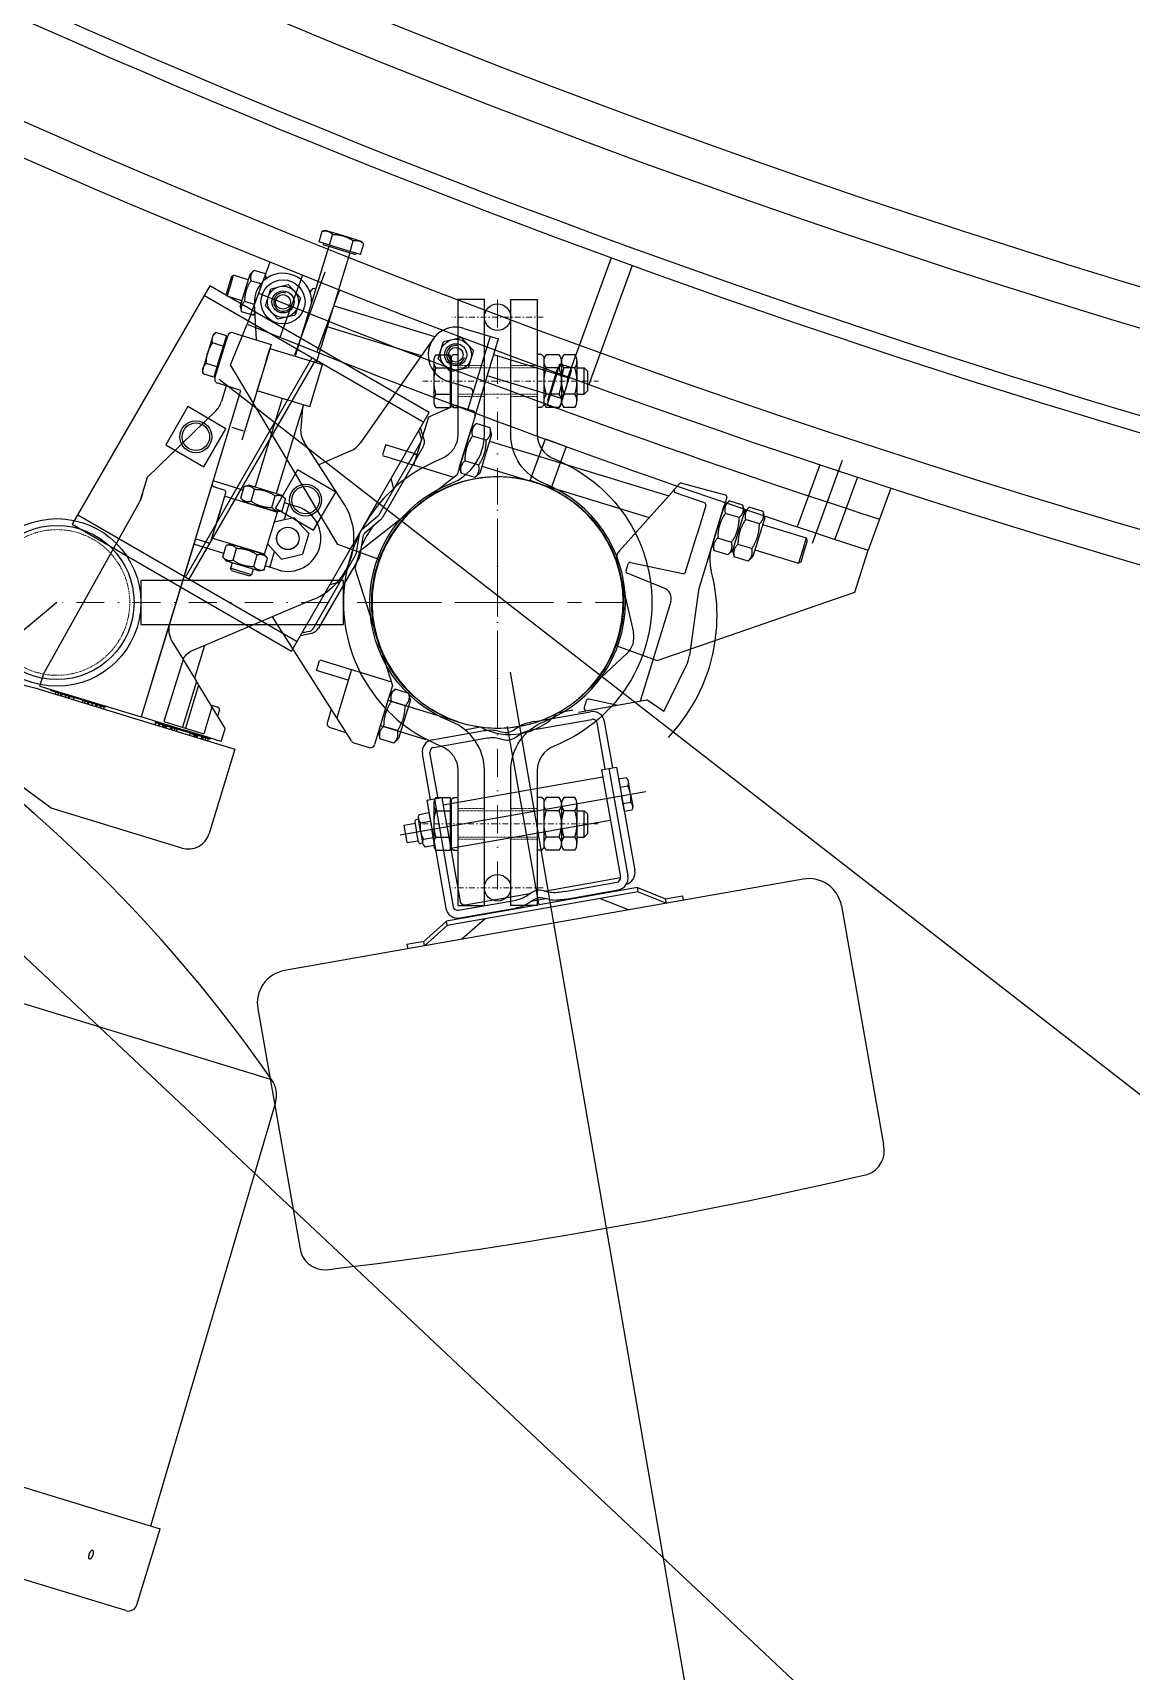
# Model space of a CAD drawing. Header units: millimetres. Extents: x -139278 to 641613, y -260926 to 217780.
# Drawn here: x 143694 to 144193, y -85117 to -84373 of the extents above; entities that cross this region are included whole.
import ezdxf

# ---------------------------------------------------------------- set-up
doc = ezdxf.new("R2010")
doc.units = ezdxf.units.MM
for name, pattern in [('MITTE', [50.8, 31.75, -6.35, 6.35, -6.35]), ('STRICHLINIE', [0.75, 0.5, -0.25]), ('STRICHPUNKT', [25.4, 12.7, -6.35, 0, -6.35])]:
    doc.linetypes.add(name, pattern=pattern)
for name, color, linetype, lineweight in [('10_30_AntennentraegerAchse', 61, 'MITTE', 18), ('10_30_Sektorantenne_MHA', 21, 'Continuous', 25), ('10_31_SystemGestell_Kabelbock', 6, 'Continuous', 25), ('10_yy_Stahl', 6, 'Continuous', 25), ('10_yy_Stahl_Achse', 8, 'STRICHPUNKT', 9), ('10_yy_Stahl_VDK', 8, 'STRICHLINIE', 9), ('20_30_Sektorantenne_MHA', 7, 'Continuous', 25), ('99_Gebaeude_VDK', 53, 'STRICHLINIE', 18)]:
    doc.layers.add(name, color=color, linetype=linetype, lineweight=lineweight)

# ---------------------------------------------------------------- blocks, each defined once
blk = doc.blocks.new('M12 HV Seite Kopf')
at = {"color": 0, "linetype": 'ByBlock', "lineweight": -2}
for p, q in [((-11.96, 10), (-11.96, 3.6)), ((8.97, 11), (-8.97, 11)), ((-5.98, 10), (-5.98, 3.6)), ((5.98, 10), (5.98, 3.6)), ((11.96, 10), (11.96, 3.6)), ((-11, 3), (-12, 2)), ((-12, 2), (-12, 0)), ((12, 0), (-12, 0)), ((11.96, 3.6), (-11.96, 3.6)), ((11, 3), (-11, 3)), ((-10, 3.6), (-10, 3)), ((10, 3.6), (10, 3)), ((11, 3), (12, 2)), ((12, 2), (12, 0))]:
    blk.add_line(p, q, dxfattribs=at)
for centre, radius, start, end in [((-8.97, 6.03), 4.97, 53.00075, 126.99925), ((0, -7.37), 18.37, 71.00542, 108.99458), ((8.97, 6.03), 4.97, 53.00075, 126.99925)]:
    blk.add_arc(centre, radius, start, end, dxfattribs=at)
blk = doc.blocks.new('M 12 HV Seite Mutter gekontert')
at = {"color": 0, "linetype": 'ByBlock', "lineweight": -2}
for p, q in [((0, 12), (0, -12)), ((2, 12), (0, 12)), ((3, 11), (2, 12)), ((3, 11), (3, -11)), ((10, 11.96), (4, 11.96)), ((11, 8.97), (11, -8.97)), ((11, 8.97), (11, -8.97)), ((17, 11.96), (12, 11.96)), ((18, 8.97), (18, -8.97)), ((10, 5.98), (4, 5.98)), ((17, 5.98), (12, 5.98)), ((18, 6), (21.25, 6)), ((21.25, -6), (21.25, 6)), ((21.25, 6), (22.75, 4.5)), ((22.75, 4.5), (22.75, -4.5)), ((10, -5.98), (4, -5.98)), ((17, -5.98), (12, -5.98)), ((18, -6), (21.25, -6)), ((21.25, -6), (22.75, -4.5)), ((2, -12), (0, -12)), ((3, -11), (2, -12)), ((10, -11.96), (4, -11.96)), ((17, -11.96), (12, -11.96))]:
    blk.add_line(p, q, dxfattribs=at)
for centre, radius, start, end in [((7.97, 8.97), 4.97, 143.00075, 216.99925), ((6.03, 8.97), 4.97, 323.00075, 36.99925), ((15.97, 8.97), 4.97, 143.00075, 216.99925), ((13.03, 8.97), 4.97, 323.00075, 36.99925), ((21.37, 0), 18.37, 161.00542, 198.99458), ((-7.37, 0), 18.37, 341.00542, 18.99458), ((29.37, 0), 18.37, 161.00542, 198.99458), ((-0.37, 0), 18.37, 341.00542, 18.99458), ((7.97, -8.97), 4.97, 143.00075, 216.99925), ((6.03, -8.97), 4.97, 323.00075, 36.99925), ((15.97, -8.97), 4.97, 143.00075, 216.99925), ((13.03, -8.97), 4.97, 323.00075, 36.99925)]:
    blk.add_arc(centre, radius, start, end, dxfattribs=at)
blk = doc.blocks.new('M12 HV Schelle seite')
at = {"color": 8, "linetype": 'STRICHPUNKT', "lineweight": 5, "ltscale": 0.2}
blk.add_line((0, 16), (0, -63.75), dxfattribs=at)
at = {"layer": '10_yy_Stahl_VDK', "ltscale": 0.2}
for p, q in [((-7, -12), (-7, 0)), ((6, 0), (6, -36)), ((7, -12), (7, 0)), ((-6, 0), (-6, -36)), ((-7, -36), (-7, -24)), ((7, -36), (7, -24))]:
    blk.add_line(p, q, dxfattribs=at)
blk.add_blockref('M12 HV Seite Kopf', (0, 0))
at = {"rotation": 270}
blk.add_blockref('M 12 HV Seite Mutter gekontert', (0, -36), dxfattribs=at)
blk = doc.blocks.new('Sektor-AL 114.3 oben_08')
for points in [[(22163.34, 10928.02, -0.308308), (22155.73, 10916.85, 0.681385), (22155.73, 10786.56, -0.308308), (22163.34, 10775.39), (22163.34, 10714.21), (22175.34, 10714.21), (22175.34, 10775.39, 0.308308), (22160.12, 10797.73, -0.681385), (22160.12, 10905.69, 0.308308), (22175.34, 10928.02), (22175.34, 10989.21), (22163.34, 10989.21)], [(22199.34, 10928.02, 0.308308), (22206.95, 10916.85, -0.681385), (22206.95, 10786.56, 0.308308), (22199.34, 10775.39), (22199.34, 10714.21), (22187.34, 10714.21), (22187.34, 10775.39, -0.308308), (22202.56, 10797.73, 0.681385), (22202.56, 10905.69, -0.308308), (22187.34, 10928.02), (22187.34, 10989.21), (22199.34, 10989.21)]]:
    blk.add_lwpolyline(points, format="xyb", close=True)
blk.add_lwpolyline([(22019.39, 10841.71), (22111.34, 10841.71), (22111.34, 10861.71), (22019.39, 10861.71)], close=True)
for centre, radius in [((22181.34, 10981.21), 6), ((21981.34, 10851.71), 38.05), ((21981.34, 10851.71), 35), ((22181.34, 10722.21), 6)]:
    blk.add_circle(centre, radius)
at = {"layer": '10_yy_Stahl_Achse'}
for p, q in [((22181.34, 10989.21), (22181.34, 10714.21)), ((22181.34, 10851.71), (21981.34, 10851.71))]:
    blk.add_line(p, q, dxfattribs=at)
at = {"layer": '10_yy_Stahl_Achse', "ltscale": 0.2}
for p, q in [((22202.1, 10981.21), (22160.58, 10981.21)), ((22202.1, 10722.21), (22160.58, 10722.21))]:
    blk.add_line(p, q, dxfattribs=at)
at = {"layer": '10_yy_Stahl_VDK'}
blk.add_circle((21981.34, 10851.71), 33.05, dxfattribs=at)
at = {"layer": '99_Gebaeude_VDK'}
blk.add_circle((22181.34, 10851.71), 57.15, dxfattribs=at)
at = {"rotation": 90}
for p in [(22163.34, 10952.21), (22163.34, 10751.21)]:
    blk.add_blockref('M12 HV Schelle seite', p, dxfattribs=at)

msp = doc.modelspace()

# ---------------------------------------------------------------- linework, layer by layer
for p, q in [((143824.206, -84468.06), (143825.679, -84463.241)), ((143827.161, -84462.899), (143825.679, -84463.241)), ((143835.29, -84465.384), (143827.161, -84462.899)), ((143828.896, -84469.494), (143830.37, -84464.675)), ((143843.418, -84467.869), (143835.29, -84465.384)), ((143828.637, -84470.043), (143813.368, -84519.986)), ((143838.2, -84472.966), (143822.931, -84522.909)), ((143828.896, -84469.494), (143824.206, -84468.06)), ((143826.231, -84468.679), (143826.055, -84469.253)), ((143826.055, -84469.253), (143840.782, -84473.756)), ((143838.292, -84472.367), (143828.896, -84469.494)), ((143838.292, -84472.367), (143839.765, -84467.548)), ((143842.983, -84473.801), (143838.292, -84472.367)), ((143840.958, -84473.182), (143840.782, -84473.756)), ((143842.983, -84473.801), (143844.456, -84468.982)), ((143843.418, -84467.869), (143844.456, -84468.982)), ((143801.861, -84477.192), (143791.594, -84505.401)), ((143792.87, -84482.714), (143794.7, -84481.007)), ((143799.957, -84482.614), (143794.7, -84481.007)), ((143956.856, -84475.299), (143937.191, -84529.328)), ((143966.254, -84478.716), (143946.588, -84532.748)), ((143783.222, -84487.764), (143781.979, -84491.828)), ((143782.477, -84492.764), (143783.939, -84487.983)), ((143784.464, -84483.699), (143783.222, -84487.764)), ((143783.939, -84487.983), (143785.401, -84483.201)), ((143784.464, -84483.699), (143785.401, -84483.201)), ((143792.095, -84485.248), (143785.401, -84483.201)), ((143788.396, -84497.345), (143792.87, -84482.714)), ((143797.77, -84487.079), (143793.265, -84485.701)), ((143800.421, -84484.622), (143799.957, -84482.614)), ((143802.268, -84489.311), (143810.238, -84487.471)), ((143816.709, -84483.178), (143806.443, -84511.384)), ((143810.238, -84487.471), (143815.816, -84493.452)), ((143826.781, -84481.82), (143813.094, -84519.424)), ((143781.979, -84491.828), (143782.477, -84492.764)), ((143789.171, -84494.811), (143782.477, -84492.764)), ((143794.9, -84496.467), (143790.394, -84495.09)), ((143795.783, -84512.518), (143794.866, -84496.013)), ((143799.877, -84497.132), (143802.268, -84489.311)), ((143815.816, -84493.452), (143813.424, -84501.274)), ((143819.97, -84490.599), (143821.477, -84489.193)), ((143821.235, -84494.253), (143820.793, -84494.117)), ((143822.671, -84489.558), (143821.477, -84489.193)), ((143833.438, -84489.844), (143823.173, -84518.046)), ((143788.396, -84497.345), (143788.959, -84499.784)), ((143794.216, -84501.391), (143788.959, -84499.784)), ((143795.118, -84500.55), (143794.216, -84501.391)), ((143805.455, -84503.114), (143799.877, -84497.132)), ((143813.424, -84501.274), (143805.455, -84503.114)), ((143876.769, -84511.136), (143830.825, -84497.089)), ((143776.207, -84510.193), (143773.722, -84518.322)), ((143776.207, -84510.193), (143777.32, -84509.155)), ((143776.919, -84529.756), (143782.766, -84510.63)), ((143782.139, -84510.629), (143777.32, -84509.155)), ((143782.139, -84510.629), (143780.705, -84515.319)), ((143785.264, -84509.302), (143802.477, -84514.565)), ((143870.679, -84519.731), (143827.901, -84506.652)), ((143889.918, -84507.313), (143905.697, -84512.137)), ((143901.872, -84510.968), (143891.785, -84543.96)), ((143773.722, -84518.322), (143771.237, -84526.45)), ((143780.705, -84515.319), (143775.886, -84513.846)), ((143777.591, -84527.556), (143782.094, -84512.829)), ((143780.705, -84515.319), (143777.832, -84524.715)), ((143781.52, -84512.654), (143782.094, -84512.829)), ((143802.477, -84514.565), (143800.138, -84522.215)), ((143800.211, -84521.976), (143801.892, -84516.477)), ((143801.892, -84516.477), (143825.8, -84523.786)), ((143876.024, -84512.097), (143842.875, -84559.439)), ((143878.294, -84521.107), (143880.685, -84513.285)), ((143880.685, -84513.285), (143888.655, -84511.445)), ((143888.655, -84511.445), (143894.233, -84517.427)), ((143894.233, -84517.427), (143891.841, -84525.248)), ((143895.025, -84547.042), (143905.697, -84512.137)), ((143777.832, -84524.715), (143773.013, -84523.242)), ((143777.832, -84524.715), (143776.398, -84529.406)), ((143800.138, -84522.215), (143789.178, -84558.063)), ((143800.211, -84521.976), (143797.726, -84530.104)), ((143819.953, -84542.913), (143825.8, -84523.786)), ((143883.872, -84527.088), (143878.294, -84521.107)), ((143891.841, -84525.248), (143883.872, -84527.088)), ((143931.572, -84527.89), (143903.504, -84519.309)), ((143932.361, -84525.308), (143927.859, -84540.036)), ((143932.12, -84528.149), (143933.554, -84523.459)), ((143932.935, -84525.484), (143932.361, -84525.308)), ((143933.554, -84523.459), (143938.373, -84524.932)), ((143938.715, -84526.415), (143938.373, -84524.932)), ((143771.237, -84526.45), (143771.579, -84527.932)), ((143776.398, -84529.406), (143771.579, -84527.932)), ((143777.018, -84527.381), (143777.591, -84527.556)), ((143788.766, -84535.469), (143778.247, -84532.253)), ((143782.072, -84533.423), (143779.899, -84540.529)), ((143796.045, -84535.603), (143797.726, -84530.104)), ((143882.609, -84531.221), (143892.65, -84534.29)), ((143928.648, -84537.453), (143900.581, -84528.872)), ((143929.247, -84537.545), (143932.12, -84528.149)), ((143932.12, -84528.149), (143936.939, -84529.623)), ((143936.23, -84534.543), (143938.715, -84526.415)), ((143748.419, -84667.439), (143788.766, -84535.469)), ((143767.861, -84603.845), (143788.766, -84535.469)), ((143807.521, -84539.112), (143795.241, -84579.276)), ((143819.953, -84542.913), (143796.045, -84535.603)), ((143927.813, -84542.236), (143929.247, -84537.545)), ((143928.432, -84540.211), (143927.859, -84540.036)), ((143929.247, -84537.545), (143934.067, -84539.019)), ((143933.745, -84542.672), (143936.23, -84534.543)), ((143777.306, -84544.776), (143746.415, -84574.806)), ((143817.084, -84542.035), (143804.804, -84582.2)), ((143816.695, -84543.305), (143815.881, -84552.617)), ((143867.274, -84569.406), (143873.999, -84547.411)), ((143873.999, -84547.411), (143885.37, -84542.501)), ((143886.754, -84542.422), (143893.698, -84544.545)), ((143895.025, -84547.042), (143886.839, -84573.819)), ((143927.813, -84542.236), (143932.633, -84543.709)), ((143933.745, -84542.672), (143932.633, -84543.709)), ((143784.552, -84552.181), (143789.696, -84553.754)), ((143887.956, -84570.166), (143893.324, -84552.608)), ((143893.324, -84552.608), (143895.52, -84550.56)), ((143901.829, -84552.488), (143895.52, -84550.56)), ((143902.504, -84555.415), (143897.136, -84572.972)), ((143902.504, -84555.415), (143897.136, -84572.972)), ((143902.504, -84555.415), (143901.829, -84552.488)), ((143835.221, -84586.291), (143817.456, -84558.935)), ((143838.682, -84562.869), (143824.132, -84569.216)), ((143854.311, -84560.503), (143853.022, -84564.719)), ((143868.736, -84564.624), (143854.392, -84560.239)), ((143900.107, -84558.121), (143893.798, -84556.193)), ((143901.575, -84558.456), (143982.92, -84583.325)), ((143852.93, -84565.02), (143867.274, -84569.406)), ((143885.403, -84574.948), (143867.274, -84569.406)), ((143887.956, -84570.166), (143888.632, -84573.092)), ((143896.662, -84569.388), (143890.354, -84567.459)), ((143898.066, -84569.931), (143974.06, -84593.165)), ((144051.447, -84569.193), (144041.182, -84597.394)), ((144061.704, -84567.325), (144048.017, -84604.929)), ((143743.511, -84584.304), (143746.415, -84574.806)), ((143789.757, -84580.737), (143776.194, -84576.59)), ((143886.839, -84573.819), (143842.788, -84608.453)), ((143894.94, -84575.021), (143888.632, -84573.092)), ((143897.136, -84572.972), (143894.94, -84575.021)), ((143987.849, -84577.851), (143985.579, -84580.373)), ((143988.851, -84577.554), (144008.522, -84582.825)), ((144068.547, -84574.84), (144058.281, -84603.045)), ((143744.076, -84582.456), (143743.199, -84585.325)), ((143775.14, -84603.979), (143781.865, -84581.984)), ((143781.201, -84580.735), (143776.419, -84579.273)), ((143779.745, -84588.917), (143781.426, -84583.418)), ((143781.426, -84583.418), (143805.334, -84590.728)), ((143788.661, -84584.322), (143790.268, -84579.065)), ((143790.368, -84586.152), (143788.661, -84584.322)), ((143792.707, -84578.502), (143790.268, -84579.065)), ((143792.707, -84578.502), (143807.338, -84582.975)), ((143793.355, -84585.757), (143794.962, -84580.5)), ((143802.744, -84588.627), (143804.351, -84583.37)), ((143807.338, -84582.975), (143809.045, -84584.805)), ((143807.438, -84590.062), (143809.045, -84584.805)), ((143984.126, -84581.985), (143960.501, -84608.224)), ((143999.106, -84586.501), (143985.996, -84581.987)), ((144009.22, -84584.083), (144007.476, -84589.787)), ((144083.769, -84579.798), (144073.502, -84608.007)), ((143699.3, -84663.925), (143742.678, -84586.257)), ((143779.745, -84588.917), (143777.26, -84597.046)), ((143804.999, -84590.625), (143790.368, -84586.152)), ((143804.999, -84590.625), (143790.368, -84586.152)), ((143799.487, -84609.854), (143805.334, -84590.728)), ((143804.999, -84590.625), (143807.438, -84590.062)), ((143808.43, -84594.283), (143810.621, -84587.116)), ((143814.446, -84588.285), (143808.534, -84586.478)), ((143999.736, -84587.739), (143995.773, -84600.703)), ((143999.736, -84587.739), (143999.785, -84587.582)), ((143999.782, -84587.59), (143999.769, -84587.597)), ((144002.745, -84605.26), (144008.113, -84587.702)), ((144007.476, -84589.787), (144003.383, -84603.175)), ((144008.113, -84587.702), (144010.31, -84585.654)), ((144014.896, -84593.216), (144008.588, -84591.287)), ((144016.618, -84587.583), (144010.31, -84585.654)), ((144017.294, -84590.509), (144011.926, -84608.067)), ((144017.294, -84590.509), (144011.926, -84608.067)), ((144017.294, -84590.509), (144016.618, -84587.583)), ((144017.294, -84590.509), (144019.49, -84588.461)), ((144025.799, -84590.39), (144019.49, -84588.461)), ((144026.474, -84593.316), (144025.799, -84590.39)), ((143775.579, -84602.545), (143777.26, -84597.046)), ((143808.43, -84594.283), (143803.929, -84595.322)), ((143812.93, -84593.244), (143808.43, -84594.283)), ((143812.93, -84593.244), (143819.624, -84600.422)), ((143819.624, -84600.422), (143816.754, -84609.808)), ((144024.076, -84596.023), (144017.768, -84594.094)), ((144026.474, -84593.316), (144021.106, -84610.874)), ((144025.545, -84596.357), (144045.34, -84602.409)), ((143767.861, -84603.845), (143743.448, -84683.696)), ((143780.986, -84609.426), (143767.423, -84605.279)), ((143773.892, -84604.643), (143769.11, -84603.181)), ((143799.487, -84609.854), (143775.579, -84602.545)), ((143780.474, -84611.098), (143782.082, -84605.841)), ((143784.52, -84605.278), (143782.082, -84605.841)), ((143784.52, -84605.278), (143799.152, -84609.752)), ((143785.169, -84612.533), (143786.776, -84607.276)), ((143804.041, -84608.638), (143800.891, -84605.26)), ((143990.525, -84617.867), (143995.773, -84600.703)), ((144003.383, -84603.175), (143996.389, -84626.05)), ((144002.745, -84605.26), (144003.421, -84608.187)), ((144011.451, -84604.482), (144005.143, -84602.554)), ((144020.632, -84607.289), (144014.324, -84605.36)), ((144022.036, -84607.833), (144041.832, -84613.885)), ((144045.34, -84602.409), (144043.586, -84608.147)), ((144044.446, -84608.41), (144045.938, -84603.533)), ((144045.938, -84603.533), (144045.34, -84602.409)), ((143782.181, -84612.929), (143780.474, -84611.098)), ((143796.813, -84617.402), (143782.181, -84612.929)), ((143796.813, -84617.402), (143782.181, -84612.929)), ((143784.716, -84613.703), (143783.948, -84616.214)), ((143794.557, -84615.404), (143796.164, -84610.147)), ((143799.152, -84609.752), (143800.859, -84611.582)), ((143799.252, -84616.839), (143800.859, -84611.582)), ((143805.675, -84616.974), (143799.763, -84615.167)), ((143801.85, -84615.805), (143804.041, -84608.638)), ((143807.191, -84612.016), (143804.041, -84608.638)), ((143807.191, -84612.016), (143816.754, -84609.808)), ((143842.788, -84608.453), (143840.449, -84616.103)), ((143959.345, -84612.694), (143966.884, -84645.347)), ((143963.535, -84617.222), (143964.461, -84614.194)), ((143965.625, -84613.508), (143989.361, -84618.553)), ((144009.729, -84610.115), (144003.421, -84608.187)), ((144011.926, -84608.067), (144009.729, -84610.115)), ((144011.926, -84608.067), (144012.601, -84610.993)), ((144018.91, -84612.922), (144012.601, -84610.993)), ((144021.106, -84610.874), (144018.91, -84612.922)), ((144043.586, -84608.147), (144041.832, -84613.885)), ((144042.955, -84613.287), (144041.832, -84613.885)), ((144042.955, -84613.287), (144044.446, -84608.41)), ((143784.446, -84617.15), (143783.948, -84616.214)), ((143788.73, -84617.676), (143783.948, -84616.214)), ((143784.446, -84617.15), (143788.51, -84618.393)), ((143788.51, -84618.393), (143792.575, -84619.635)), ((143793.511, -84619.137), (143788.73, -84617.676)), ((143792.575, -84619.635), (143793.511, -84619.137)), ((143794.279, -84616.627), (143793.511, -84619.137)), ((143796.813, -84617.402), (143799.252, -84616.839)), ((143840.449, -84616.103), (143857.602, -84669.449)), ((143980.891, -84625.219), (143964.116, -84618.442)), ((143821.783, -84630.245), (143766.854, -84653.561)), ((143996.355, -84626.207), (143992.309, -84655.834)), ((143983.799, -84631.317), (143970.138, -84676)), ((143838.871, -84694.591), (143803.042, -84638.2)), ((143614.506, -84650.549), (143695.238, -84670.526)), ((143757.458, -84649.27), (143762.466, -84657.546)), ((143772.175, -84651.302), (143767.648, -84666.109)), ((143762.466, -84657.546), (143753.821, -84685.822)), ((143762.466, -84657.546), (143768.556, -84667.609)), ((143823.189, -84662.299), (143824.478, -84658.082)), ((143824.57, -84657.782), (143857.043, -84667.71)), ((143963.96, -84654.91), (143940.724, -84676.579)), ((143697.546, -84669.663), (143699.3, -84663.925)), ((143837.453, -84666.949), (143823.108, -84662.563)), ((143838.914, -84662.167), (143832.208, -84684.103)), ((143910.927, -84663.405), (144124.22, -85896.838)), ((143980.643, -84681.263), (143990.903, -84660.433)), ((143695.238, -84670.526), (143786.044, -84698.288)), ((143697.546, -84669.663), (143743.448, -84683.696)), ((143702.379, -84671.663), (143702.525, -84671.185)), ((143714.811, -84675.464), (143702.379, -84671.663)), ((143704.778, -84672.397), (143704.486, -84673.353)), ((143704.778, -84672.397), (143705.915, -84672.744)), ((143705.915, -84672.744), (143705.623, -84673.701)), ((143705.915, -84672.744), (143707.047, -84673.09)), ((143707.047, -84673.09), (143706.754, -84674.046)), ((143707.537, -84673.24), (143707.245, -84674.196)), ((143707.537, -84673.24), (143709.205, -84673.75)), ((143709.205, -84673.75), (143708.912, -84674.706)), ((143709.205, -84673.75), (143710.663, -84674.196)), ((143710.663, -84674.196), (143710.371, -84675.152)), ((143711.093, -84674.327), (143710.8, -84675.283)), ((143711.093, -84674.327), (143712.932, -84674.889)), ((143712.932, -84674.889), (143712.639, -84675.846)), ((143768.556, -84667.609), (143762.204, -84688.385)), ((143769.519, -84669.2), (143763.529, -84688.79)), ((143768.556, -84667.609), (143768.917, -84668.206)), ((143768.917, -84668.206), (143769.158, -84668.603)), ((143769.158, -84668.603), (143769.519, -84669.2)), ((143769.519, -84669.2), (143775.609, -84679.263)), ((143857.602, -84669.449), (143849.415, -84696.226)), ((143851.117, -84690.66), (143856.485, -84673.102)), ((143856.485, -84673.102), (143858.682, -84671.054)), ((143864.99, -84672.983), (143858.682, -84671.054)), ((143865.666, -84675.909), (143864.99, -84672.983)), ((143727.243, -84679.265), (143714.811, -84675.464)), ((143716.978, -84676.126), (143716.685, -84677.083)), ((143716.978, -84676.126), (143718.114, -84676.474)), ((143718.114, -84676.474), (143717.822, -84677.43)), ((143718.114, -84676.474), (143719.246, -84676.82)), ((143719.246, -84676.82), (143718.953, -84677.776)), ((143719.736, -84676.97), (143719.444, -84677.926)), ((143719.736, -84676.97), (143721.404, -84677.48)), ((143721.404, -84677.48), (143721.111, -84678.436)), ((143721.404, -84677.48), (143722.862, -84677.926)), ((143722.862, -84677.926), (143722.57, -84678.882)), ((143723.475, -84678.113), (143723.183, -84679.069)), ((143723.475, -84678.113), (143724.885, -84678.544)), ((143724.885, -84678.544), (143724.593, -84679.5)), ((143724.885, -84678.544), (143725.315, -84678.675)), ((143725.315, -84678.675), (143725.022, -84679.632)), ((143725.315, -84678.675), (143726.724, -84679.106)), ((143726.724, -84679.106), (143726.432, -84680.063)), ((143727.243, -84679.265), (143727.389, -84678.787)), ((143775.609, -84679.263), (143771.912, -84691.353)), ((143774.943, -84678.163), (143778.29, -84679.186)), ((143775.609, -84679.263), (143781.542, -84689.069)), ((143778.954, -84680.435), (143778.069, -84683.329)), ((143829.737, -84680.214), (143827.966, -84686.008)), ((143855.555, -84676.143), (143887.538, -84685.921)), ((143863.268, -84678.616), (143856.959, -84676.687)), ((143865.666, -84675.909), (143860.298, -84693.467)), ((143865.666, -84675.909), (143860.298, -84693.467)), ((143939.428, -84680.68), (143932.284, -84681.963)), ((143941.982, -84681.466), (143973.022, -84675.894)), ((143945.456, -84676.353), (143944.53, -84679.382)), ((143959.286, -84678.36), (143946.621, -84675.668)), ((143980.629, -84681.185), (143973.022, -84675.894)), ((143753.529, -84686.778), (143743.448, -84683.696)), ((143750.037, -84686.234), (143749.745, -84687.19)), ((143749.996, -84686.221), (143750.143, -84685.743)), ((143762.428, -84690.022), (143749.996, -84686.221)), ((143750.037, -84686.234), (143751.447, -84686.665)), ((143751.447, -84686.665), (143751.155, -84687.621)), ((143751.447, -84686.665), (143751.876, -84686.796)), ((143751.876, -84686.796), (143751.584, -84687.752)), ((143751.876, -84686.796), (143753.286, -84687.227)), ((143753.286, -84687.227), (143752.994, -84688.183)), ((143761.912, -84689.341), (143753.529, -84686.778)), ((143753.961, -84687.433), (143753.668, -84688.39)), ((143753.821, -84685.822), (143771.912, -84691.353)), ((143753.961, -84687.433), (143754.39, -84687.564)), ((143754.39, -84687.564), (143754.097, -84688.521)), ((143754.451, -84687.583), (143754.159, -84688.539)), ((143754.39, -84687.564), (143754.451, -84687.583)), ((143754.451, -84687.583), (143754.941, -84687.733)), ((143754.941, -84687.733), (143754.649, -84688.689)), ((143754.941, -84687.733), (143756.903, -84688.333)), ((143756.903, -84688.333), (143756.611, -84689.289)), ((143757.087, -84688.389), (143756.795, -84689.345)), ((143756.903, -84688.333), (143757.087, -84688.389)), ((143757.577, -84688.539), (143757.285, -84689.495)), ((143757.577, -84688.539), (143758.718, -84688.888)), ((143758.718, -84688.888), (143758.426, -84689.844)), ((143758.718, -84688.888), (143759.846, -84689.232)), ((143759.846, -84689.232), (143759.553, -84690.189)), ((143761.912, -84689.341), (143762.409, -84689.493)), ((143762.74, -84689.595), (143762.409, -84689.493)), ((143762.74, -84689.595), (143763.237, -84689.746)), ((143771.62, -84692.309), (143763.237, -84689.746)), ((143779.788, -84694.807), (143781.542, -84689.069)), ((143829.293, -84688.505), (143836.382, -84690.672)), ((143852.047, -84687.619), (143872.639, -84693.915)), ((143859.823, -84689.882), (143853.515, -84687.953)), ((143890.215, -84689.515), (143897.358, -84688.233)), ((143702.571, -84725.052), (143661.363, -84694.677)), ((143774.86, -84693.823), (143762.428, -84690.022)), ((143765.731, -84691.032), (143765.438, -84691.988)), ((143765.731, -84691.032), (143767.57, -84691.594)), ((143767.57, -84691.594), (143767.277, -84692.55)), ((143767.999, -84691.725), (143767.706, -84692.681)), ((143767.999, -84691.725), (143768.428, -84691.856)), ((143768.428, -84691.856), (143768.135, -84692.813)), ((143768.489, -84691.875), (143768.197, -84692.831)), ((143768.489, -84691.875), (143768.98, -84692.025)), ((143768.98, -84692.025), (143768.687, -84692.981)), ((143768.98, -84692.025), (143770.941, -84692.625)), ((143770.941, -84692.625), (143770.649, -84693.581)), ((143771.125, -84692.681), (143770.833, -84693.637)), ((143770.941, -84692.625), (143771.125, -84692.681)), ((143771.615, -84692.831), (143771.323, -84693.787)), ((143771.615, -84692.831), (143772.756, -84693.18)), ((143779.788, -84694.807), (143771.62, -84692.309)), ((143772.756, -84693.18), (143772.464, -84694.136)), ((143772.756, -84693.18), (143773.884, -84693.524)), ((143773.884, -84693.524), (143773.591, -84694.481)), ((143774.86, -84693.823), (143775.006, -84693.345)), ((143839.975, -84695.431), (143846.918, -84697.554)), ((143851.117, -84690.66), (143851.793, -84693.586)), ((143858.101, -84695.515), (143851.793, -84693.586)), ((143860.298, -84693.467), (143858.101, -84695.515)), ((143786.044, -84698.288), (143774.349, -84736.54)), ((143761.862, -84743.179), (143702.571, -84725.052)), ((143479.684, -84749.5), (143802.638, -84848.237)), ((143084.566, -84848.186), (143726.662, -85044.494)), ((143804.448, -84858.701), (143747.683, -85050.921)), ((143736.495, -85089.326), (143076.75, -84887.621)), ((143726.662, -85044.494), (143752.067, -85052.261)), ((143741.558, -85086.633), (143752.067, -85052.261))]:
    msp.add_line(p, q)
for points in [[(143851.537, -84612.183), (143832.745, -84605.343), (143784.084, -84523.937), (143791.594, -84505.401)], [(143929.495, -84579.711), (143920.098, -84576.291), (143926.968, -84557.52), (143936.327, -84560.939), (143929.495, -84579.711)], [(143958.944, -84651.276), (143977.736, -84658.115), (144067.34, -84627.034), (144073.502, -84608.007)]]:
    msp.add_lwpolyline(points)
at = {"flags": 128}
msp.add_lwpolyline([(143984.126, -84581.985), (143984.41, -84581.671), (143984.682, -84581.368), (143984.933, -84581.089), (143985.153, -84580.845), (143985.334, -84580.644), (143985.468, -84580.495), (143985.551, -84580.404), (143985.579, -84580.373)], dxfattribs=at)
for centre, radius in [((145362.127, -80628.968), 4048.5), ((145362.127, -80628.968), 4030.5), ((143807.846, -84495.292), 10), ((143807.846, -84495.292), 7.083), ((143807.846, -84495.292), 5), ((143807.846, -84495.292), 3.333), ((143886.263, -84519.267), 7.083), ((143886.263, -84519.267), 5), ((143886.263, -84519.267), 3.333), ((143905.241, -84631.729), 57.15), ((143810.061, -84602.63), 5.1), ((143810.061, -84602.63), 5.05)]:
    msp.add_circle(centre, radius)
at = {"ltscale": 4}
msp.add_arc((145362.127, -80628.968), 4136.576, 141.160381, 309.497963, dxfattribs=at)
for centre, radius, start, end in [((145362.127, -80628.968), 4087.5, 235, 265), ((145362.127, -80628.968), 4095, 235, 265), ((145362.127, -80628.968), 4152.5, 235, 265), ((143807.846, -84495.292), 13, 358.942361, 185.18486), ((145362.127, -80628.968), 4167.5, 247.937319, 252.062681), ((143807.846, -84495.292), 4.208, 72.999998, 252.999998), ((143807.846, -84495.292), 4.208, 252.999998, 342.999998), ((143784.679, -84511.214), 2, 72.999998, 162.999998), ((145362.127, -80628.968), 4182.5, 247.94472, 252.05528), ((143886.263, -84519.267), 12.5, 72.999998, 252.999998), ((143886.263, -84519.267), 4.208, 72.999998, 252.999998), ((143886.263, -84519.267), 4.208, 252.999998, 342.999998), ((143778.831, -84530.341), 2, 162.999998, 252.999998), ((143770.336, -84537.606), 10, 314.189204, 342.999998), ((143892.065, -84536.203), 2, 342.999998, 72.999998), ((143886.169, -84544.335), 2, 72.999998, 113.568926), ((143893.113, -84546.457), 2, 342.999998, 72.999998), ((143825.843, -84553.489), 10, 174.999998, 212.999998), ((143834.684, -84553.703), 10, 293.568926, 324.999998), ((143776.712, -84578.317), 1, 162.999998, 252.999998), ((143905.241, -84631.729), 57, 308.451001, 251.903574), ((143988.592, -84578.52), 1, 74.999998, 137.999998), ((143733.948, -84581.381), 10, 330.816341, 342.999998), ((143742.273, -84584.931), 1, 330.816341, 342.999998), ((143780.909, -84581.692), 1, 342.999998, 72.999998), ((143986.322, -84581.042), 1, 137.999998, 250.999998), ((144008.263, -84583.791), 1, 342.999998, 74.999998), ((143810.061, -84602.63), 15, 252.999998, 72.999998), ((143810.061, -84602.63), 30, 292.999998, 32.999998), ((143998.78, -84587.447), 1, 342.999998, 70.999998), ((143768.818, -84604.137), 1, 72.999998, 162.999998), ((143774.184, -84603.687), 1, 252.999998, 342.999998), ((144021.538, -84612.2), 20, 163.000005, 194.788327), ((143964.217, -84611.569), 5, 138.000025, 192.999963), ((143965.417, -84614.486), 1, 77.999998, 162.999998), ((143964.491, -84617.515), 1, 162.999998, 247.999998), ((143924.85, -84637.724), 80, 316.35379, 14.788327), ((143989.569, -84617.575), 1, 257.999998, 342.999998), ((143979.018, -84629.855), 5, 342.999998, 67.999998), ((143997.346, -84626.342), 1, 162.999998, 172.223766), ((143766.014, -84644.092), 10, 162.999998, 211.179828), ((143957.14, -84647.597), 10, 313.000003, 12.999993), ((143770.761, -84662.766), 10, 112.999998, 147.24722), ((143977.447, -84653.805), 15, 333.77623, 352.223766), ((143777.997, -84680.142), 1, 342.999998, 72.999998), ((143910.927, -84663.405), 28.294, 241.342552, 319.011986), ((143945.487, -84679.675), 1, 162.999998, 247.999998), ((143946.413, -84676.646), 1, 77.999998, 162.999998), ((143965.357, -84674.538), 5, 337.649471, 342.999998), ((143829.878, -84686.593), 2, 162.999998, 252.999998), ((143255.515, -85228.111), 666.07, 34.772752, 53.351082), ((143840.559, -84693.518), 2, 212.43107, 252.999998), ((143847.503, -84695.641), 2, 252.999998, 342.999998), ((143764.786, -84733.616), 10, 252.999998, 342.999998), ((143792.939, -84855.302), 12, 343.547526, 36.07299), ((143737.681, -85085.448), 4.055, 252.999998, 342.999998)]:
    msp.add_arc(centre, radius, start, end)
for points, weights in [([(143825.679, -84463.241), (143828.438, -84462.604), (143830.37, -84464.675)], [1, 1.15455095302, 1]), ([(143830.37, -84464.675), (143833.11, -84464.718), (143835.29, -84465.384)], [1, 1.0380269746, 1]), ([(143835.29, -84465.384), (143837.47, -84466.051), (143839.765, -84467.548)], [1, 1.0380269746, 1]), ([(143839.765, -84467.548), (143842.525, -84466.911), (143844.456, -84468.982)], [1, 1.15455095302, 1]), ([(143794.7, -84481.007), (143792.627, -84482.94), (143793.265, -84485.701)], [1, 1.15470053838, 1]), ([(143793.265, -84485.701), (143790.475, -84489.981), (143790.394, -84495.09)], [1, 1.15470053838, 1]), ([(143800.041, -84484.896), (143800.257, -84483.914), (143799.957, -84482.614)], [1.07604463871, 1.06730084784, 1]), ([(143790.394, -84495.09), (143788.322, -84497.023), (143788.959, -84499.784)], [1, 1.15470053838, 1]), ([(143821.477, -84489.193), (143820.501, -84490.103), (143820.131, -84491.039)], [1, 1.06730084784, 1.07604463871]), ([(143794.216, -84501.391), (143794.761, -84500.883), (143795.109, -84500.382)], [1, 1.03648687739, 1.05576253838]), ([(143775.886, -84513.846), (143775.249, -84511.087), (143777.32, -84509.155)], [1, 1.15455095302, 1]), ([(143773.013, -84523.242), (143773.056, -84520.502), (143773.722, -84518.322)], [1, 1.0380269746, 1]), ([(143773.722, -84518.322), (143774.389, -84516.142), (143775.886, -84513.846)], [1, 1.0380269746, 1]), ([(143771.579, -84527.932), (143770.942, -84525.173), (143773.013, -84523.242)], [1, 1.15455095302, 1]), ([(143938.373, -84524.932), (143939.01, -84527.692), (143936.939, -84529.623)], [1, 1.15455095302, 1]), ([(143936.939, -84529.623), (143936.897, -84532.363), (143936.23, -84534.543)], [1, 1.0380269746, 1]), ([(143934.067, -84539.019), (143934.704, -84541.778), (143932.633, -84543.709)], [1, 1.15455095302, 1]), ([(143936.23, -84534.543), (143935.564, -84536.723), (143934.067, -84539.019)], [1, 1.0380269746, 1]), ([(143895.52, -84550.56), (143893.033, -84552.879), (143893.798, -84556.193)], [1, 1.15470053838, 1]), ([(143900.107, -84558.121), (143902.594, -84555.802), (143901.829, -84552.488)], [1, 1.15470053838, 1]), ([(143893.798, -84556.193), (143890.45, -84561.329), (143890.354, -84567.459)], [1, 1.15470053838, 1]), ([(143896.662, -84569.388), (143900.011, -84564.252), (143900.107, -84558.121)], [1, 1.15470053838, 1]), ([(143890.354, -84567.459), (143887.867, -84569.778), (143888.632, -84573.092)], [1, 1.15470053838, 1]), ([(143894.94, -84575.021), (143897.427, -84572.701), (143896.662, -84569.388)], [1, 1.15470053838, 1]), ([(143788.661, -84584.322), (143790.594, -84586.394), (143793.355, -84585.757)], [1, 1.15470053838, 1]), ([(143794.962, -84580.5), (143793.03, -84578.427), (143790.268, -84579.065)], [1, 1.15470053838, 1]), ([(143804.351, -84583.37), (143800.071, -84580.58), (143794.962, -84580.5)], [1, 1.15470053838, 1]), ([(143809.045, -84584.805), (143807.112, -84582.733), (143804.351, -84583.37)], [1, 1.15470053838, 1]), ([(143793.355, -84585.757), (143797.635, -84588.547), (143802.744, -84588.627)], [1, 1.15470053838, 1]), ([(143802.744, -84588.627), (143804.676, -84590.7), (143807.438, -84590.062)], [1, 1.15470053838, 1]), ([(144008.588, -84591.287), (144005.239, -84596.423), (144005.143, -84602.554)], [1, 1.15470053838, 1]), ([(144010.31, -84585.654), (144007.823, -84587.974), (144008.588, -84591.287)], [1, 1.15470053838, 1]), ([(144014.896, -84593.216), (144017.383, -84590.897), (144016.618, -84587.583)], [1, 1.15470053838, 1]), ([(144019.49, -84588.461), (144017.003, -84590.78), (144017.768, -84594.094)], [1, 1.15470053838, 1]), ([(144024.076, -84596.023), (144026.564, -84593.703), (144025.799, -84590.39)], [1, 1.15470053838, 1]), ([(144011.451, -84604.482), (144014.8, -84599.346), (144014.896, -84593.216)], [1, 1.15470053838, 1]), ([(144017.768, -84594.094), (144014.42, -84599.23), (144014.324, -84605.36)], [1, 1.15470053838, 1]), ([(144020.632, -84607.289), (144023.98, -84602.153), (144024.076, -84596.023)], [1, 1.15470053838, 1]), ([(143786.776, -84607.276), (143784.843, -84605.204), (143782.082, -84605.841)], [1, 1.15470053838, 1]), ([(143796.164, -84610.147), (143791.885, -84607.356), (143786.776, -84607.276)], [1, 1.15470053838, 1]), ([(144005.143, -84602.554), (144002.656, -84604.873), (144003.421, -84608.187)], [1, 1.15470053838, 1]), ([(144009.729, -84610.115), (144012.217, -84607.796), (144011.451, -84604.482)], [1, 1.15470053838, 1]), ([(144014.324, -84605.36), (144011.836, -84607.68), (144012.601, -84610.993)], [1, 1.15470053838, 1]), ([(144018.91, -84612.922), (144021.397, -84610.603), (144020.632, -84607.289)], [1, 1.15470053838, 1]), ([(143780.474, -84611.098), (143782.407, -84613.171), (143785.169, -84612.533)], [1, 1.15470053838, 1]), ([(143785.169, -84612.533), (143789.449, -84615.324), (143794.557, -84615.404)], [1, 1.15470053838, 1]), ([(143800.859, -84611.582), (143798.926, -84609.509), (143796.164, -84610.147)], [1, 1.15470053838, 1]), ([(143794.557, -84615.404), (143796.49, -84617.476), (143799.252, -84616.839)], [1, 1.15470053838, 1]), ([(143858.682, -84671.054), (143856.194, -84673.373), (143856.959, -84676.687)], [1, 1.15470053838, 1]), ([(143863.268, -84678.616), (143865.755, -84676.296), (143864.99, -84672.983)], [1, 1.15470053838, 1]), ([(143856.959, -84676.687), (143853.611, -84681.823), (143853.515, -84687.953)], [1, 1.15470053838, 1]), ([(143859.823, -84689.882), (143863.172, -84684.746), (143863.268, -84678.616)], [1, 1.15470053838, 1]), ([(143853.515, -84687.953), (143851.028, -84690.273), (143851.793, -84693.586)], [1, 1.15470053838, 1]), ([(143858.101, -84695.515), (143860.588, -84693.196), (143859.823, -84689.882)], [1, 1.15470053838, 1])]:
    msp.add_rational_spline(points, weights, degree=2)
msp.add_open_spline([(143719.953, -85063.67), (143719.914, -85063.796), (143719.879, -85063.928), (143719.819, -85064.194), (143719.795, -85064.327), (143719.759, -85064.587), (143719.748, -85064.713), (143719.738, -85064.95), (143719.739, -85065.06), (143719.754, -85065.26), (143719.767, -85065.355), (143719.806, -85065.529), (143719.833, -85065.606), (143719.897, -85065.738), (143719.934, -85065.792), (143720.018, -85065.873), (143720.065, -85065.9), (143720.161, -85065.93), (143720.215, -85065.933), (143720.329, -85065.913), (143720.39, -85065.889), (143720.516, -85065.815), (143720.58, -85065.765), (143720.708, -85065.643), (143720.772, -85065.571), (143720.894, -85065.413), (143720.957, -85065.322), (143721.08, -85065.12), (143721.14, -85065.009), (143721.254, -85064.773), (143721.308, -85064.649), (143721.407, -85064.395), (143721.451, -85064.266), (143721.528, -85064.014), (143721.564, -85063.882), (143721.624, -85063.617), (143721.649, -85063.484), (143721.685, -85063.224), (143721.698, -85063.098), (143721.709, -85062.862), (143721.708, -85062.752), (143721.695, -85062.553), (143721.682, -85062.457), (143721.644, -85062.284), (143721.619, -85062.207), (143721.556, -85062.076), (143721.519, -85062.022), (143721.435, -85061.941), (143721.389, -85061.913), (143721.292, -85061.884), (143721.239, -85061.881), (143721.124, -85061.901), (143721.062, -85061.925), (143720.936, -85061.998), (143720.871, -85062.048), (143720.741, -85062.17), (143720.676, -85062.241), (143720.553, -85062.399), (143720.49, -85062.489), (143720.366, -85062.691), (143720.305, -85062.802), (143720.189, -85063.038), (143720.135, -85063.162), (143720.036, -85063.415), (143719.991, -85063.544), (143719.953, -85063.67)], degree=3, knots=[0, 0, 0, 0, 0.3955221, 0.3955221, 0.7910441, 0.7910441, 1.1865662, 1.1865662, 1.5820882, 1.5820882, 1.9776103, 1.9776103, 2.3731323, 2.3731323, 2.7686544, 2.7686544, 3.1641764, 3.1641764, 3.5596985, 3.5596985, 3.9552206, 3.9552206, 4.3507426, 4.3507426, 4.7462647, 4.7462647, 5.1417867, 5.1417867, 5.5373088, 5.5373088, 5.9328308, 5.9328308, 6.3283529, 6.3283529, 6.7238749, 6.7238749, 7.119397, 7.119397, 7.5149191, 7.5149191, 7.9104411, 7.9104411, 8.3059632, 8.3059632, 8.7014852, 8.7014852, 9.0970073, 9.0970073, 9.4925293, 9.4925293, 9.8880514, 9.8880514, 10.2835735, 10.2835735, 10.6790955, 10.6790955, 11.0746176, 11.0746176, 11.4701396, 11.4701396, 11.8656617, 11.8656617, 12.2611837, 12.2611837, 12.6567058, 12.6567058, 12.6567058, 12.6567058])
msp.add_point((144000.651, -84612.11))
at = {"layer": '10_30_AntennentraegerAchse'}
for p, q in [((143905.241, -84688.879), (143905.241, -84574.579)), ((143848.091, -84631.729), (143962.391, -84631.729))]:
    msp.add_line(p, q, dxfattribs=at)
at = {"layer": '10_30_Sektorantenne_MHA'}
for p, q in [((143772.153, -84492.329), (143871.746, -84549.829)), ((143763.583, -84620.172), (143821.083, -84520.579)), ((143765.315, -84621.172), (143822.815, -84521.579)), ((143778.831, -84530.341), (145319.269, -85727.161)), ((143870.56, -84556.719), (143869.565, -84553.605)), ((143871.79, -84557.281), (143870.241, -84552.435)), ((143870.301, -84559.132), (143851.214, -84592.191)), ((143871.357, -84561.303), (143852.946, -84593.191)), ((143867.423, -84564.116), (143869.155, -84565.116)), ((143857.842, -84578.875), (143856.889, -84575.561)), ((143714.653, -84591.922), (143814.246, -84649.422)), ((143850.767, -84592.723), (143843.842, -84598.534)), ((143852.053, -84594.255), (143845.128, -84600.066)), ((143842.474, -84600.904), (143840.904, -84609.807)), ((143842.874, -84610.154), (143844.444, -84601.251)), ((143840.667, -84610.46), (143821.58, -84643.519)), ((143842.399, -84611.46), (143823.988, -84643.348)), ((143832.449, -84622.858), (143829.102, -84623.689)), ((143705.241, -84631.729), (142743.703, -85433.163)), ((143830.356, -84632.317), (143825.162, -84641.314)), ((143819.62, -84644.95), (143816.426, -84645.645)), ((143820.721, -84645.734), (143815.75, -84646.816)), ((143604.784, -84711.776), (145357.28, -86361.265))]:
    msp.add_line(p, q, dxfattribs=at)
for points in [[(143811.746, -84653.752), (143874.246, -84545.499), (143774.653, -84487.999), (143712.153, -84596.252)], [(143771.961, -84570.161), (143781.961, -84552.84), (143764.641, -84542.84), (143754.641, -84560.161)], [(143821.758, -84598.911), (143831.758, -84581.59), (143814.437, -84571.59), (143804.437, -84588.911)]]:
    msp.add_lwpolyline(points, close=True, dxfattribs=at)
for centre, radius in [((143768.301, -84556.5), 7.25), ((143768.301, -84556.5), 6.25), ((143818.097, -84585.25), 7.25), ((143818.097, -84585.25), 6.25)]:
    msp.add_circle(centre, radius, dxfattribs=at)
for centre, radius, start, end in [((143867.702, -84557.632), 3, 330, 17.715422), ((143867.027, -84558.803), 5, 330, 17.715422), ((143854.959, -84579.704), 3, 330, 16.047164), ((143849.482, -84591.191), 2, 310, 330), ((143846.413, -84601.598), 4, 130, 170), ((143896.321, -84630.412), 58.15, 145.060526, 154.939476), ((143846.413, -84601.598), 2, 130, 170), ((143849.482, -84591.191), 4, 310, 330), ((143838.934, -84609.46), 2, 330, 350), ((143838.934, -84609.46), 4, 330, 350), ((143831.725, -84619.947), 3, 283.952836, 330), ((143818.982, -84642.019), 3, 282.284578, 330), ((143819.658, -84640.848), 5, 282.284578, 330)]:
    msp.add_arc(centre, radius, start, end, dxfattribs=at)
at = {"layer": '10_31_SystemGestell_Kabelbock', "ltscale": 5}
msp.add_circle((143905.241, -84631.729), 57.15, dxfattribs=at)
at = {"layer": '20_30_Sektorantenne_MHA'}
for p, q in [((143922.092, -84685.81), (143947.449, -84681.33)), ((143924.015, -84768.536), (143909.782, -84687.985)), ((143922.701, -84689.257), (143948.058, -84684.776)), ((143954.081, -84707.372), (143950.375, -84686.398)), ((143957.528, -84706.763), (143953.822, -84685.789)), ((143957.528, -84706.763), (143953.822, -84685.789)), ((143875.562, -84694.031), (143897.473, -84690.16)), ((143876.171, -84697.478), (143898.082, -84693.607)), ((143874.809, -84721.379), (143871.103, -84700.405)), ((143878.256, -84720.77), (143874.55, -84699.796)), ((143878.256, -84720.77), (143874.55, -84699.796)), ((143880.536, -84723.617), (143952.915, -84710.828)), ((143952.358, -84707.676), (143955.805, -84707.067)), ((143952.358, -84707.676), (143960.971, -84756.421)), ((143955.805, -84707.067), (143959.251, -84706.458)), ((143955.805, -84707.067), (143964.418, -84755.812)), ((143955.805, -84707.067), (143964.418, -84755.812)), ((143959.251, -84706.458), (143967.545, -84753.394)), ((143963.634, -84711.27), (143960.209, -84711.876)), ((143963.634, -84711.27), (143960.209, -84711.876)), ((143960.209, -84711.876), (143961.548, -84719.458)), ((143960.209, -84711.876), (143961.548, -84719.458)), ((143861.049, -84737.216), (143972.582, -84717.508)), ((143964.321, -84715.16), (143960.896, -84715.765)), ((143964.321, -84715.16), (143960.896, -84715.765)), ((143962.816, -84726.635), (143961.548, -84719.458)), ((143962.816, -84726.635), (143961.548, -84719.458)), ((143965.621, -84718.738), (143964.625, -84713.101)), ((143965.621, -84718.738), (143964.625, -84713.101)), ((143965.621, -84718.738), (143966.582, -84724.173)), ((143965.621, -84718.738), (143966.582, -84724.173)), ((143876.533, -84721.074), (143873.086, -84721.683)), ((143873.086, -84721.683), (143881.699, -84770.428)), ((143879.979, -84720.465), (143876.533, -84721.074)), ((143876.533, -84721.074), (143885.146, -84769.819)), ((143876.533, -84721.074), (143885.146, -84769.819)), ((143879.979, -84720.465), (143888.273, -84767.401)), ((143965.626, -84722.545), (143962.201, -84723.151)), ((143965.626, -84722.545), (143962.201, -84723.151)), ((143966.242, -84726.029), (143962.816, -84726.635)), ((143966.242, -84726.029), (143962.816, -84726.635)), ((143862.87, -84732.832), (143867.794, -84731.962)), ((143864.262, -84740.71), (143862.87, -84732.832)), ((143867.704, -84731.451), (143868.49, -84735.901)), ((143869.312, -84730.151), (143868.514, -84730.292)), ((143870.272, -84735.586), (143869.276, -84729.948)), ((143870.272, -84735.586), (143869.276, -84729.948)), ((143869.58, -84727.889), (143874.043, -84727.1)), ((143869.58, -84727.889), (143874.043, -84727.1)), ((143870.267, -84731.779), (143874.731, -84730.99)), ((143870.267, -84731.779), (143874.731, -84730.99)), ((143874.043, -84727.1), (143875.383, -84734.683)), ((143874.043, -84727.1), (143875.383, -84734.683)), ((143884.016, -84743.312), (143956.395, -84730.523)), ((143864.262, -84740.71), (143869.186, -84739.84)), ((143869.276, -84740.351), (143868.49, -84735.901)), ((143870.272, -84735.586), (143871.232, -84741.021)), ((143870.272, -84735.586), (143871.232, -84741.021)), ((143871.232, -84741.021), (143870.435, -84741.162)), ((143871.572, -84739.164), (143876.036, -84738.376)), ((143871.572, -84739.164), (143876.036, -84738.376)), ((143876.651, -84741.86), (143875.383, -84734.683)), ((143876.651, -84741.86), (143875.383, -84734.683)), ((143872.188, -84742.648), (143876.651, -84741.86)), ((143872.188, -84742.648), (143876.651, -84741.86)), ((143926.357, -84762.703), (143960.999, -84756.581)), ((144043.96, -84757.308), (143808.591, -84798.81)), ((143968.696, -84761.091), (143882.035, -84776.37)), ((143969.046, -84763.058), (143882.381, -84778.339)), ((143890.59, -84769.022), (143919.816, -84763.858)), ((143935.715, -84762.915), (143959.35, -84758.739)), ((143936.325, -84766.361), (143959.959, -84762.185)), ((143969.04, -84763.035), (143968.692, -84761.067)), ((143968.696, -84761.09), (143981.504, -84766.292)), ((143969.045, -84763.058), (143981.851, -84768.259)), ((143887.463, -84771.441), (143911.097, -84767.265)), ((143888.072, -84774.887), (143911.706, -84770.711)), ((143920.425, -84767.305), (143926.966, -84766.149)), ((143951.854, -84766.09), (143964.903, -84771.25)), ((143981.504, -84766.292), (143989.178, -84764.937)), ((143981.851, -84768.259), (143981.504, -84766.292)), ((143989.178, -84764.937), (143989.524, -84766.906)), ((144061.322, -84769.465), (144080.428, -84877.681)), ((143882.035, -84776.37), (143871.78, -84785.64)), ((143882.381, -84778.339), (143872.126, -84787.607)), ((143882.381, -84778.339), (143882.035, -84776.37)), ((143899.572, -84775.308), (143889.075, -84784.62)), ((143871.78, -84785.64), (143864.105, -84786.991)), ((143872.126, -84787.607), (143871.78, -84785.64)), ((143864.105, -84786.991), (143864.453, -84788.96)), ((143796.409, -84816.176), (143815.468, -84924.4))]:
    msp.add_line(p, q, dxfattribs=at)
for centre, radius, start, end in [((143948.406, -84686.746), 5.5, 10.020373, 100.020373), ((143948.406, -84686.746), 2, 10.020373, 100.020373), ((143876.519, -84699.448), 5.5, 100.020373, 190.020373), ((143876.519, -84699.448), 2, 100.020373, 190.020373), ((143961.381, -84713.674), 3.295, 333.193709, 46.847037), ((143961.381, -84713.674), 3.295, 333.193709, 46.847037), ((143954.734, -84720.668), 11.057, 10.051028, 29.878593), ((143954.734, -84720.668), 11.057, 10.051028, 29.878593), ((143954.732, -84720.656), 11.057, 350.162147, 9.989718), ((143954.732, -84720.656), 11.057, 350.162147, 9.989718), ((143963.914, -84724.644), 2.708, 329.243075, 50.79767), ((143963.914, -84724.644), 2.708, 329.243075, 50.79767), ((143868.688, -84731.277), 1, 100.020373, 190.020373), ((143872.52, -84729.375), 3.295, 153.193709, 226.847037), ((143872.52, -84729.375), 3.295, 153.193709, 226.847037), ((143881.161, -84733.668), 11.057, 170.162152, 189.989718), ((143881.161, -84733.668), 11.057, 170.162152, 189.989718), ((143870.261, -84740.177), 1, 190.020373, 280.020373), ((143881.159, -84733.656), 11.057, 190.051028, 209.878598), ((143881.159, -84733.656), 11.057, 190.051028, 209.878598), ((143873.899, -84740.549), 2.708, 149.243075, 230.79767), ((143873.899, -84740.549), 2.708, 149.243075, 230.79767), ((143959.002, -84756.769), 2, 280.020373, 10.020373), ((143959.002, -84756.769), 5.5, 280.020373, 10.020373), ((143962.128, -84754.351), 5.5, 286.656847, 10.020373), ((144046.553, -84772.082), 15, 10.048115, 100.048115), ((143887.115, -84769.471), 5.5, 190.020373, 280.020373), ((143887.115, -84769.471), 2, 190.020373, 280.020373), ((143890.242, -84767.053), 2, 190.020373, 280.020373), ((143811.183, -84813.584), 15, 99.951885, 189.951885), ((144069.433, -84880.524), 11.356, 288.466525, 14.497852), ((143563.346, -82718.506), 2231.768, 276.798461, 283.201539), ((143826.685, -84923.349), 11.265, 185.352453, 274.336133)]:
    msp.add_arc(centre, radius, start, end, dxfattribs=at)
for points, start_tangent, end_tangent in [([(143897.473, -84690.16), (143904.116, -84689.736), (143910.257, -84690.67)], (0.9847459, 0.1739983), (0.9847459, 0.1739983)), ([(143922.092, -84685.81), (143915.706, -84687.688), (143910.257, -84690.67)], (-0.9847459, -0.1739983), (-0.9847459, -0.1739983)), ([(143922.701, -84689.257), (143916.315, -84691.134), (143910.866, -84694.116)], (-0.9847459, -0.1739983), (-0.9847459, -0.1739983)), ([(143898.082, -84693.607), (143904.725, -84693.182), (143910.866, -84694.116)], (0.9847459, 0.1739983), (0.9847459, 0.1739983)), ([(143911.097, -84767.265), (143917.483, -84765.387), (143922.932, -84762.405)], (0.9847459, 0.1739983), (0.9847459, 0.1739983)), ([(143935.716, -84762.915), (143929.073, -84763.339), (143922.932, -84762.405)], (-0.9847459, -0.1739983), (-0.9847459, -0.1739983)), ([(143911.706, -84770.711), (143918.092, -84768.834), (143923.541, -84765.852)], (0.9847459, 0.1739983), (0.9847459, 0.1739983)), ([(143936.325, -84766.361), (143929.682, -84766.786), (143923.541, -84765.852)], (-0.9847459, -0.1739983), (-0.9847459, -0.1739983))]:
    msp.add_spline(points, degree=3, dxfattribs=dict(at, start_tangent=start_tangent, end_tangent=end_tangent))

# ---------------------------------------------------------------- block references
at = {"layer": '10_yy_Stahl'}
msp.add_blockref('Sektor-AL 114.3 oben_08', (121723.902, -95483.436), dxfattribs=at)

doc.saveas('drawing.dxf')
